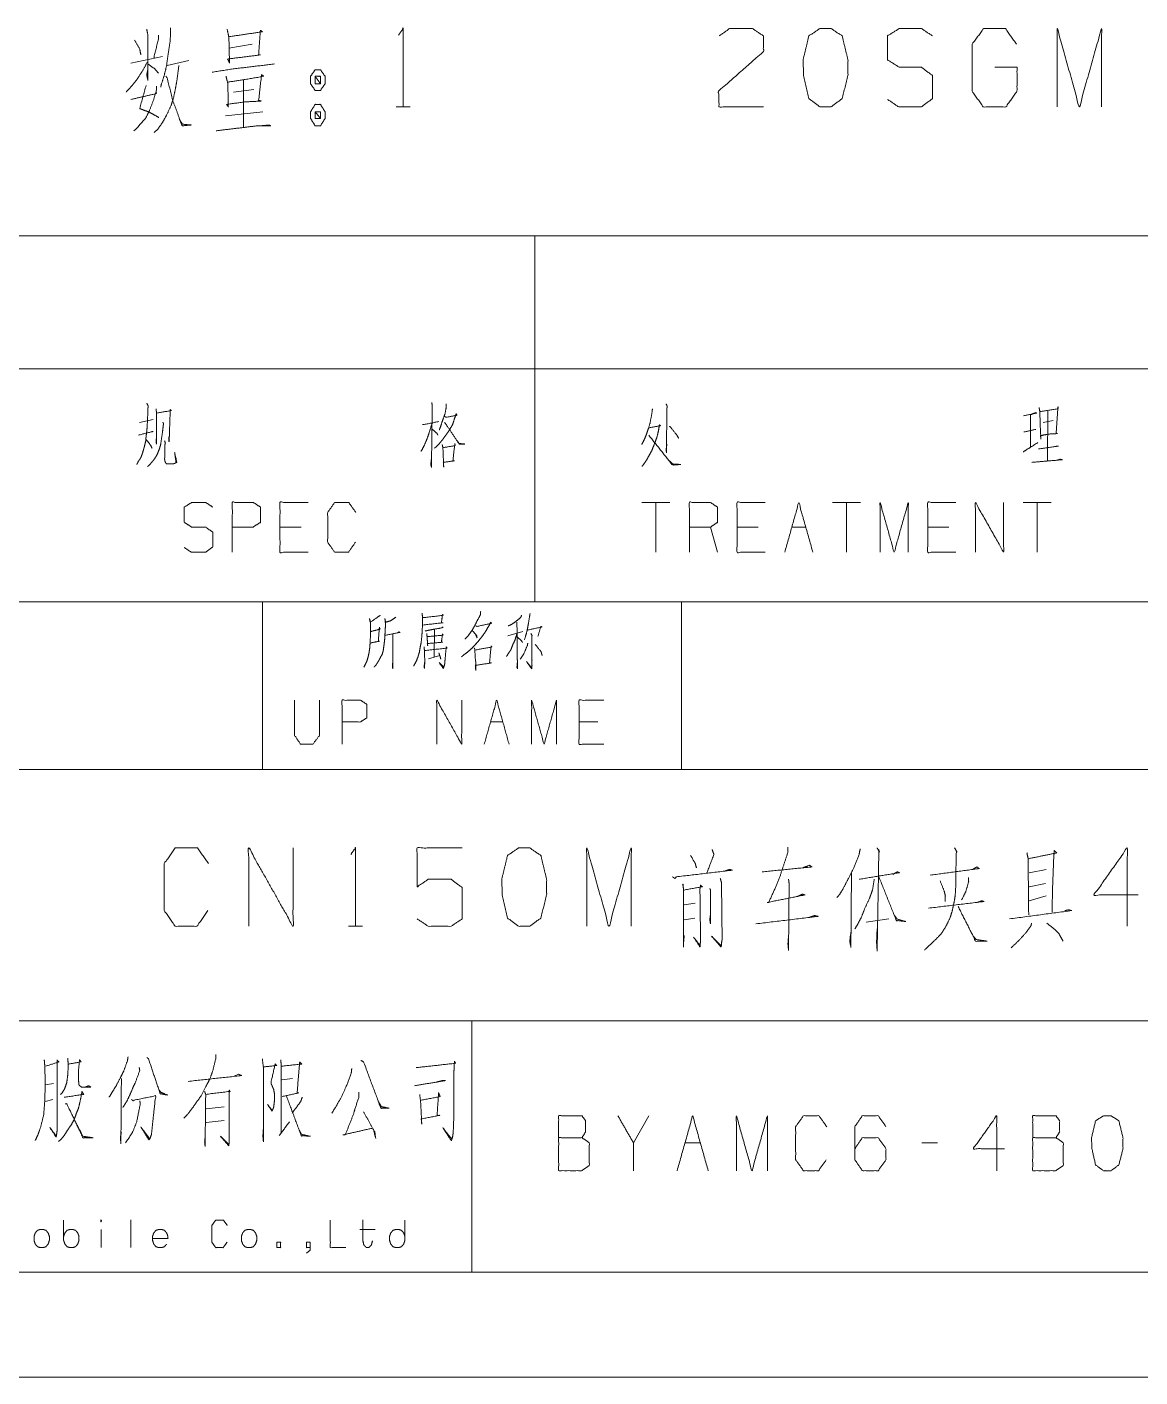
# Model space of a CAD drawing. Header units: millimetres. Extents: x 0 to 420, y 0 to 297.
# Drawn here: x 313.8 to 366.9, y 0 to 64.4 of the extents above; entities that cross this region are included whole.
import ezdxf

# ---------------------------------------------------------------- set-up
doc = ezdxf.new("R2010")
doc.units = ezdxf.units.MM
doc.layers.add('101', color=7, linetype='Continuous', true_color=0xffffff)

msp = doc.modelspace()

# ---------------------------------------------------------------- linework, layer by layer
at = {"layer": '101', "color": 72, "linetype": 'Continuous', "lineweight": 18}
for p, q in [((323.401, 63.412), (324.514, 63.609)), ((318.726, 62.703), (320.229, 63.018)), ((320.451, 62.585), (321.481, 62.822)), ((324.097, 61.916), (324.097, 59.633)), ((323.624, 61.326), (324.598, 61.444)), ((331.387, 60.617), (332.055, 60.617)), ((323.234, 60.184), (325.015, 60.381)), ((313, 54.463), (338, 54.463)), ((338, 54.463), (368, 54.463)), ((338, 54.463), (338, 48.113)), ((313, 48.113), (338, 48.113)), ((338, 48.113), (368, 48.113)), ((338, 48.113), (338, 37)), ((362.502, 46.1), (362.484, 43.7)), ((319.13, 45.55), (319.784, 45.7)), ((362.272, 45.55), (362.75, 45.65)), ((344.449, 41.737), (343.106, 41.737)), ((343.778, 41.737), (343.778, 39.362)), ((353.555, 41.737), (352.212, 41.737)), ((352.884, 41.737), (352.884, 39.362)), ((362.661, 41.737), (361.318, 41.737)), ((361.99, 41.737), (361.99, 39.362)), ((326.847, 40.563), (325.839, 40.563)), ((346.726, 39.362), (346.39, 40.563)), ((348.666, 40.563), (347.659, 40.563)), ((350.271, 40.563), (350.943, 40.563)), ((357.772, 40.563), (356.765, 40.563)), ((313, 37), (338, 37)), ((338, 37), (368, 37)), ((333.22, 35.666), (333.204, 34.364)), ((336.715, 35.379), (337.433, 35.578)), ((332.923, 34.275), (333.469, 34.43)), ((335.887, 31.261), (336.48, 31.261)), ((341.006, 31.261), (340.116, 31.261)), ((362.417, 24.225), (361.61, 24.068)), ((361.61, 23.399), (362.389, 23.556)), ((345.136, 22.532), (345.664, 22.611)), ((362.417, 22.965), (361.61, 22.729)), ((329.107, 21.509), (329.775, 21.509)), ((345.637, 21.902), (345.136, 21.824)), ((354.904, 21.863), (353.818, 21.706)), ((323.853, 14.454), (323.658, 14.35)), ((326.437, 14.247), (325.925, 14.178)), ((315.025, 14.005), (314.635, 13.936)), ((315, 13.246), (314.635, 13.143)), ((323.17, 12.901), (322.316, 12.798)), ((322.316, 12.142), (323.17, 12.246)), ((343.454, 12.469), (342.712, 11.172)), ((345.17, 11.172), (345.912, 11.172)), ((357.227, 11.172), (356.485, 11.172)), ((315.512, 6.519), (315.512, 7.485)), ((318.712, 7.499), (318.712, 6.174)), ((317.297, 7.043), (317.297, 6.174)), ((329.656, 7.043), (330.387, 7.043))]:
    msp.add_line(p, q, dxfattribs=at)
at = {"layer": '101', "color": 133, "linetype": 'Continuous', "lineweight": 18}
for p, q in [((235, 37), (415, 37)), ((325, 37), (325, 29)), ((345, 37), (345, 29)), ((235, 29), (415, 29)), ((285, 17), (394, 17)), ((335, 17), (335, 5)), ((25, 5), (415, 5)), ((235, 5), (415, 5)), ((0, 0), (420, 0))]:
    msp.add_line(p, q, dxfattribs=at)
at = {"layer": '101', "color": 72, "linetype": 'Continuous', "lineweight": 18}
for points, knots in [([(331.499, 64.042), (331.721, 64.357), (331.721, 60.617)], [0, 0, 0.093487, 1, 1]), ([(318.893, 63.806), (319.143, 63.373), (319.199, 63.097)], [0, 0, 0.640213, 1, 1]), ([(319.477, 64.318), (319.533, 64.042), (319.533, 61.877), (319.477, 62.152), (319.533, 62.389)], [0, 0, 0.094655, 0.823639, 0.918294, 1, 1]), ([(320.034, 64.042), (320.034, 63.845), (319.811, 62.94)], [0, 0, 0.174306, 1, 1]), ([(320.618, 64.396), (320.618, 64.16), (320.591, 63.727), (320.507, 63.176), (320.424, 62.585), (320.312, 62.113), (320.173, 61.68), (320.145, 61.562)], [0, 0, 0.08186, 0.232244, 0.425428, 0.632112, 0.800313, 0.957948, 1, 1]), ([(323.317, 64.318), (323.401, 63.924), (323.429, 62.703), (323.345, 62.9), (324.904, 63.097), (324.82, 63.097), (324.904, 64.278), (324.987, 64.2), (323.401, 63.963)], [0, 0, 0.062938, 0.253848, 0.287287, 0.532984, 0.546043, 0.731207, 0.749154, 1, 1]), ([(346.804, 64.003), (347.305, 64.357), (348.39, 64.357), (348.919, 64.003), (348.919, 63.255), (346.776, 61.365), (346.804, 60.617), (348.919, 60.617)], [0, 0, 0.069692, 0.19298, 0.265274, 0.350228, 0.67474, 0.759752, 1, 1]), ([(352.147, 60.617), (352.676, 61.011), (352.954, 62.113), (352.954, 62.861), (352.676, 64.003), (352.147, 64.357), (351.618, 64.357), (351.089, 64.003), (350.811, 62.861), (350.839, 62.113), (351.089, 61.011), (351.618, 60.617), (352.147, 60.617)], [0, 0, 0.067527, 0.183973, 0.260585, 0.380944, 0.446144, 0.500306, 0.565506, 0.685865, 0.76253, 0.878311, 0.945838, 1, 1]), ([(354.846, 60.971), (355.375, 60.617), (356.46, 60.617), (356.989, 61.011), (356.989, 62.113), (356.46, 62.507), (355.403, 62.507), (354.846, 62.861), (354.846, 64.003), (355.403, 64.357), (356.46, 64.357), (356.989, 64.003)], [0, 0, 0.068034, 0.184056, 0.254519, 0.372336, 0.442798, 0.555843, 0.62637, 0.748394, 0.818922, 0.931966, 1, 1]), ([(359.966, 62.507), (361.024, 62.507), (361.024, 61.365), (360.495, 60.617), (359.41, 60.617), (358.881, 61.365), (358.881, 63.609), (359.438, 64.357), (360.467, 64.357), (360.996, 63.609)], [0, 0, 0.103295, 0.214795, 0.304261, 0.410273, 0.499739, 0.718894, 0.809956, 0.910534, 1, 1]), ([(362.944, 60.617), (362.944, 64.357), (364.001, 60.617), (365.059, 64.357), (365.059, 60.617)], [0, 0, 0.245192, 0.5, 0.754808, 1, 1]), ([(319.505, 62.743), (319.255, 62.31), (319.004, 61.916), (318.753, 61.601), (318.503, 61.326)], [0, 0, 0.287232, 0.555141, 0.786184, 1, 1]), ([(319.533, 62.664), (319.867, 62.428), (320.034, 62.231)], [0, 0, 0.613122, 1, 1]), ([(321.008, 62.585), (320.925, 61.916), (320.841, 61.444), (320.758, 61.05), (320.646, 60.696), (320.424, 60.223), (320.229, 59.869), (320.006, 59.554), (319.839, 59.396)], [0, 0, 0.194371, 0.33263, 0.448612, 0.555645, 0.70616, 0.822691, 0.933851, 1, 1]), ([(322.594, 62.27), (323.596, 62.428), (325.572, 62.664)], [0, 0, 0.337588, 1, 1]), ([(320.396, 62.074), (320.451, 61.995), (320.73, 60.892), (320.925, 60.381), (321.119, 59.829), (321.175, 59.711), (321.593, 59.751), (321.175, 59.79), (321.036, 60.026)], [0, 0, 0.026718, 0.341741, 0.49348, 0.655459, 0.691637, 0.807836, 0.924035, 1, 1]), ([(323.262, 62.074), (323.345, 61.759), (323.373, 60.814), (323.373, 60.617), (323.29, 60.735), (324.152, 60.853), (324.932, 60.892), (324.82, 60.932), (324.96, 62.152), (325.071, 62.074), (324.125, 61.916), (323.345, 61.798)], [0, 0, 0.050173, 0.195728, 0.226039, 0.24831, 0.382413, 0.502572, 0.520755, 0.7099, 0.730897, 0.878624, 1, 1]), ([(327.77, 62.389), (327.519, 62.389), (327.297, 62.074), (327.297, 61.719), (327.519, 61.404), (327.77, 61.404), (327.993, 61.719), (327.993, 62.074), (327.77, 62.389)], [0, 0, 0.091007, 0.231141, 0.359866, 0.5, 0.591007, 0.731141, 0.859866, 1, 1]), ([(327.519, 61.719), (327.77, 61.719), (327.519, 62.074), (327.519, 61.719)], [0, 0, 0.241156, 0.658897, 1, 1]), ([(327.77, 61.719), (327.77, 62.074), (327.519, 62.074)], [0, 0, 0.585827, 1, 1]), ([(318.726, 60.971), (319.923, 61.247), (319.95, 61.601), (319.95, 61.444), (319.811, 60.971), (319.616, 60.459), (319.422, 60.066), (319.199, 59.829), (319.004, 59.593), (318.865, 59.475)], [0, 0, 0.304471, 0.392579, 0.431618, 0.553712, 0.689473, 0.798368, 0.878842, 0.954753, 1, 1]), ([(319.449, 61.64), (319.143, 60.538), (319.338, 60.459), (319.561, 60.381), (319.783, 60.263), (320.062, 60.105)], [0, 0, 0.529106, 0.626294, 0.735526, 0.852099, 1, 1]), ([(327.993, 60.381), (327.77, 60.735), (327.519, 60.735), (327.297, 60.381), (327.297, 60.066), (327.519, 59.711), (327.77, 59.711), (327.993, 60.066), (327.993, 60.381)], [0, 0, 0.1492, 0.23851, 0.387711, 0.499998, 0.6492, 0.73851, 0.887712, 1, 1]), ([(327.519, 60.381), (327.519, 60.066), (327.77, 60.066)], [0, 0, 0.556989, 1, 1]), ([(327.77, 60.381), (327.519, 60.381), (327.77, 60.066), (327.77, 60.381)], [0, 0, 0.258816, 0.674596, 1, 1]), ([(322.788, 59.475), (324.097, 59.633), (324.737, 59.711), (325.405, 59.711), (325.321, 59.751), (324.904, 59.711)], [0, 0, 0.419323, 0.624583, 0.837169, 0.866549, 1, 1]), ([(319.483, 46.475), (319.554, 46.325), (319.536, 46.25), (319.518, 45.75), (319.501, 45.4), (319.483, 45.15), (319.448, 44.9), (319.43, 44.675), (319.377, 44.45), (319.324, 44.25), (319.253, 44.025), (319.183, 43.85), (319.077, 43.7), (319.006, 43.55)], [0, 0, 0.054643, 0.080035, 0.244904, 0.360386, 0.442974, 0.526176, 0.600549, 0.676724, 0.744906, 0.822623, 0.884822, 0.945356, 1, 1]), ([(333.089, 46.5), (333.107, 46.35), (333.071, 43.425), (333.036, 43.55), (333.071, 43.875)], [0, 0, 0.04275, 0.870699, 0.907468, 1, 1]), ([(333.778, 46.45), (333.778, 46.3), (333.725, 46), (333.601, 45.65), (333.513, 45.375), (333.442, 45.2)], [0, 0, 0.115078, 0.348801, 0.633599, 0.855199, 1, 1]), ([(344.273, 46.45), (344.326, 46.325), (344.308, 46.2), (344.29, 44.125), (344.273, 44.25), (344.308, 44.525)], [0, 0, 0.049547, 0.09561, 0.852768, 0.898832, 1, 1]), ([(319.925, 46.2), (319.943, 46.025), (319.943, 44.525), (319.925, 44.625), (319.943, 44.875)], [0, 0, 0.086729, 0.826348, 0.876422, 1, 1]), ([(319.96, 46), (320.65, 46.125), (320.597, 46.175), (320.597, 46.05), (320.561, 45), (320.544, 44.625), (320.526, 44.75), (320.544, 44.875)], [0, 0, 0.271858, 0.30014, 0.348647, 0.756336, 0.902019, 0.951009, 1, 1]), ([(333.708, 45.85), (333.761, 45.8), (334.291, 45.9), (334.255, 45.975), (334.167, 45.725), (334.079, 45.45), (333.973, 45.275), (333.884, 45.125), (333.637, 44.775), (333.531, 44.65), (333.389, 44.475), (333.213, 44.325)], [0, 0, 0.027225, 0.228751, 0.259718, 0.35875, 0.466632, 0.543055, 0.60808, 0.768168, 0.829389, 0.913418, 1, 1]), ([(343.619, 46.2), (343.601, 46.05), (343.513, 45.55), (343.407, 45.2), (343.318, 44.95), (343.212, 44.7), (343.106, 44.5)], [0, 0, 0.084492, 0.368532, 0.573116, 0.721448, 0.873361, 1, 1]), ([(361.336, 45.875), (361.972, 46), (361.919, 46.025), (361.671, 45.925), (361.671, 44.375), (361.318, 44.15), (362.025, 44.6)], [0, 0, 0.171508, 0.187016, 0.257597, 0.667533, 0.778358, 1, 1]), ([(362.078, 46.275), (362.113, 46.075), (362.131, 45.45), (362.166, 44.75), (362.149, 44.925), (362.52, 45), (362.962, 45.025), (362.891, 45.05), (362.979, 46.3), (362.997, 46.225), (362.944, 46.2), (362.131, 46.075)], [0, 0, 0.0422, 0.172115, 0.317747, 0.354293, 0.432981, 0.524937, 0.540517, 0.800892, 0.816902, 0.829077, 1, 1]), ([(319.077, 44.95), (319.784, 45.125), (319.731, 45.125), (319.713, 45.1)], [0, 0, 0.896999, 0.962298, 1, 1]), ([(320.243, 45.575), (320.278, 45.5), (320.243, 45.2), (320.19, 44.825), (320.137, 44.475), (320.066, 44.25), (319.96, 44), (319.837, 43.8), (319.731, 43.675), (319.607, 43.525), (319.518, 43.45)], [0, 0, 0.035516, 0.164907, 0.327134, 0.478764, 0.579789, 0.69611, 0.796849, 0.867063, 0.950352, 1, 1]), ([(333.089, 45.5), (332.965, 45.075), (332.859, 44.775), (332.735, 44.475), (332.576, 44.175)], [0, 0, 0.310645, 0.53395, 0.761691, 1, 1]), ([(332.647, 45.45), (332.682, 45.45), (333.425, 45.6)], [0, 0, 0.044591, 1, 1]), ([(333.089, 45.25), (333.336, 45.025), (333.372, 44.95)], [0, 0, 0.801345, 1, 1]), ([(333.69, 45.55), (333.725, 45.525), (334.397, 44.525), (334.662, 44.525), (334.397, 44.55), (334.308, 44.675)], [0, 0, 0.022413, 0.64578, 0.782975, 0.920778, 1, 1]), ([(343.442, 45.3), (344.007, 45.4), (343.954, 45.45), (343.919, 45.225), (343.848, 44.9), (343.778, 44.7), (343.672, 44.425), (343.583, 44.2), (343.442, 43.95), (343.336, 43.75), (343.124, 43.45)], [0, 0, 0.202439, 0.228126, 0.308401, 0.42563, 0.500398, 0.604281, 0.689484, 0.790714, 0.870504, 1, 1]), ([(344.432, 45.375), (344.467, 45.35), (344.785, 44.95), (344.874, 44.8)], [0, 0, 0.059427, 0.76102, 1, 1]), ([(361.919, 45.225), (361.901, 45.225), (361.353, 45.1)], [0, 0, 0.030453, 1, 1]), ([(319.448, 44.75), (319.66, 44.475), (319.731, 44.325)], [0, 0, 0.676829, 1, 1]), ([(320.332, 44.675), (320.367, 44.575), (320.349, 44.5), (320.332, 43.8), (320.349, 43.7), (320.385, 43.625), (320.42, 43.575), (320.72, 43.575), (320.809, 43.6), (320.915, 43.65), (320.809, 44.125), (320.879, 43.625)], [0, 0, 0.040324, 0.069618, 0.335838, 0.374446, 0.405968, 0.429248, 0.543483, 0.578406, 0.622978, 0.808014, 1, 1]), ([(333.584, 44.5), (333.619, 44.325), (333.655, 43.425), (333.637, 43.65), (334.167, 43.725), (334.096, 43.725), (334.185, 44.55), (334.202, 44.45), (333.619, 44.35)], [0, 0, 0.051987, 0.314256, 0.379976, 0.535917, 0.556508, 0.79811, 0.827679, 1, 1]), ([(343.442, 44.95), (344.573, 43.525), (344.98, 43.55), (344.962, 43.55), (344.591, 43.575), (344.396, 43.75)], [0, 0, 0.63218, 0.773702, 0.779842, 0.909107, 1, 1]), ([(362.043, 44.3), (362.131, 44.3), (362.997, 44.425), (362.944, 44.425), (362.82, 44.4)], [0, 0, 0.077353, 0.843142, 0.889525, 1, 1]), ([(361.724, 43.65), (363.191, 43.775), (363.085, 43.8), (362.944, 43.75)], [0, 0, 0.850448, 0.913377, 1, 1]), ([(321.269, 39.588), (321.604, 39.362), (322.294, 39.362), (322.63, 39.613), (322.63, 40.313), (322.294, 40.563), (321.622, 40.563), (321.269, 40.788), (321.269, 41.513), (321.622, 41.737), (322.294, 41.737), (322.63, 41.513)], [0, 0, 0.068037, 0.184055, 0.25452, 0.372335, 0.4428, 0.555844, 0.626371, 0.748393, 0.81892, 0.931964, 1, 1]), ([(323.563, 39.362), (323.563, 41.737), (324.57, 41.737), (324.906, 41.513), (324.906, 40.788), (324.553, 40.563), (323.563, 40.563)], [0, 0, 0.401147, 0.571311, 0.639588, 0.762044, 0.832821, 1, 1]), ([(327.183, 39.362), (325.839, 39.362), (325.839, 41.737), (327.183, 41.737)], [0, 0, 0.26539, 0.73461, 1, 1]), ([(329.441, 39.838), (329.106, 39.362), (328.452, 39.362), (328.116, 39.838), (328.116, 41.263), (328.452, 41.737), (329.123, 41.737), (329.459, 41.263)], [0, 0, 0.114568, 0.243366, 0.357936, 0.638584, 0.753154, 0.885433, 1, 1]), ([(345.383, 39.362), (345.383, 41.737), (346.39, 41.737), (346.726, 41.513), (346.726, 40.788), (346.39, 40.563), (345.383, 40.563)], [0, 0, 0.400951, 0.571036, 0.639278, 0.761673, 0.829915, 1, 1]), ([(349.002, 39.362), (347.659, 39.362), (347.659, 41.737), (349.002, 41.737)], [0, 0, 0.26539, 0.73461, 1, 1]), ([(349.935, 39.362), (350.607, 41.737), (351.279, 39.362)], [0, 0, 0.499999, 1, 1]), ([(354.488, 39.362), (354.488, 41.737), (355.16, 39.362), (355.832, 41.737), (355.832, 39.362)], [0, 0, 0.245192, 0.500001, 0.754808, 1, 1]), ([(358.108, 39.362), (356.765, 39.362), (356.765, 41.737), (358.108, 41.737)], [0, 0, 0.26539, 0.73461, 1, 1]), ([(359.041, 39.362), (359.041, 41.737), (360.385, 39.362), (360.385, 41.737)], [0, 0, 0.317574, 0.682426, 1, 1]), ([(330.629, 36.351), (330.566, 36.307), (330.145, 36.02), (330.114, 36.196), (330.161, 36.02), (330.161, 35.446), (330.145, 35.092), (330.129, 34.849), (330.098, 34.606), (330.051, 34.386), (329.989, 34.165), (329.911, 34.01), (329.848, 33.878)], [0, 0, 0.024363, 0.186803, 0.243942, 0.302154, 0.485024, 0.597668, 0.675195, 0.753199, 0.825098, 0.89819, 0.953346, 1, 1]), ([(331.363, 36.262), (331.113, 36.086), (330.879, 36.02), (330.847, 36.196), (330.879, 35.931), (330.863, 35.666), (330.847, 35.379), (330.832, 35.136), (330.801, 34.916), (330.769, 34.673), (330.723, 34.496), (330.645, 34.364), (330.566, 34.209), (330.488, 34.077), (330.41, 33.966), (330.332, 33.878)], [0, 0, 0.096319, 0.172937, 0.229415, 0.313416, 0.396985, 0.487495, 0.564125, 0.634336, 0.711437, 0.768975, 0.817388, 0.871906, 0.920319, 0.962889, 1, 1]), ([(332.626, 36.461), (332.642, 36.262), (332.642, 35.909), (332.626, 35.578), (332.611, 35.357), (332.58, 35.07), (332.533, 34.827), (332.486, 34.562), (332.424, 34.364), (332.346, 34.165), (332.221, 33.922)], [0, 0, 0.076503, 0.212087, 0.33934, 0.424292, 0.535105, 0.630037, 0.733301, 0.813245, 0.895183, 1, 1]), ([(332.673, 36.24), (333.641, 36.351), (333.594, 36.395), (333.548, 35.998), (333.626, 35.998), (332.658, 35.887)], [0, 0, 0.39108, 0.416924, 0.577585, 0.60892, 1, 1]), ([(335.42, 36.527), (335.405, 36.373), (335.217, 36.02), (335.108, 35.799), (334.983, 35.6), (334.827, 35.379), (334.671, 35.225)], [0, 0, 0.101774, 0.363754, 0.525154, 0.678922, 0.85608, 1, 1]), ([(337.371, 36.351), (337.34, 36.262), (337.137, 36.086), (336.918, 35.931), (336.731, 35.843)], [0, 0, 0.111856, 0.433088, 0.752703, 1, 1]), ([(337.777, 36.439), (337.761, 36.329), (337.683, 35.865), (337.621, 35.556), (337.511, 35.181)], [0, 0, 0.086565, 0.451629, 0.696477, 1, 1]), ([(330.192, 35.026), (330.223, 35.048), (330.582, 35.114), (330.535, 35.092), (330.582, 35.777), (330.613, 35.688), (330.176, 35.578)], [0, 0, 0.022681, 0.239273, 0.269981, 0.676983, 0.732557, 1, 1]), ([(330.863, 35.401), (331.566, 35.534), (331.519, 35.556), (331.441, 35.512)], [0, 0, 0.834819, 0.895271, 1, 1]), ([(331.222, 35.446), (331.222, 33.812), (331.207, 33.922), (331.222, 34.099)], [0, 0, 0.849783, 0.907772, 1, 1]), ([(333.626, 35.799), (333.579, 35.755), (333.188, 35.688), (332.97, 35.644), (332.767, 35.6)], [0, 0, 0.07226, 0.516589, 0.766867, 1, 1]), ([(332.845, 35.49), (332.861, 35.335), (332.892, 34.894), (332.876, 35.004), (333.61, 35.07), (333.548, 35.07), (333.594, 35.468), (333.626, 35.401), (332.861, 35.335)], [0, 0, 0.056492, 0.217482, 0.258029, 0.525926, 0.548635, 0.694164, 0.720796, 1, 1]), ([(335.202, 35.843), (335.248, 35.821), (335.951, 35.975), (335.904, 36.02), (335.779, 35.799), (335.639, 35.556), (335.498, 35.357), (335.342, 35.158), (335.17, 34.96), (334.983, 34.761), (334.78, 34.584), (334.624, 34.474), (334.499, 34.364)], [0, 0, 0.017093, 0.254607, 0.275864, 0.359629, 0.452278, 0.53264, 0.616084, 0.70281, 0.792986, 0.881828, 0.944963, 1, 1]), ([(335.03, 35.6), (335.061, 35.578), (335.233, 35.379), (335.248, 35.269), (335.186, 35.423)], [0, 0, 0.066028, 0.519581, 0.712132, 1, 1]), ([(337.152, 35.468), (337.059, 35.181), (336.949, 34.938), (336.856, 34.695), (336.762, 34.562), (336.653, 34.386)], [0, 0, 0.251918, 0.474135, 0.691326, 0.826694, 1, 1]), ([(337.152, 36.02), (337.168, 34.275), (337.184, 33.79), (337.152, 33.878), (337.168, 34.077)], [0, 0, 0.691283, 0.883884, 0.921006, 1, 1]), ([(337.808, 35.49), (337.886, 35.379), (337.855, 35.401), (337.87, 34.231), (337.87, 33.944), (337.855, 33.79), (337.605, 34.143), (337.855, 33.834)], [0, 0, 0.051678, 0.066298, 0.513635, 0.623349, 0.682727, 0.848098, 1, 1]), ([(337.652, 35.644), (338.354, 35.799), (338.292, 35.821), (338.151, 35.335)], [0, 0, 0.557066, 0.608364, 1, 1]), ([(332.72, 34.849), (332.736, 34.651), (332.751, 34.143), (332.736, 33.812), (332.72, 33.9), (332.751, 34.121)], [0, 0, 0.147471, 0.523364, 0.768667, 0.835021, 1, 1]), ([(332.751, 34.673), (333.813, 34.783), (333.782, 34.849), (333.766, 34.739), (333.719, 34.231), (333.704, 34.032), (333.641, 33.812), (333.438, 34.099), (333.657, 33.878)], [0, 0, 0.374083, 0.399749, 0.43883, 0.61759, 0.687458, 0.767887, 0.891105, 1, 1]), ([(335.108, 34.805), (335.139, 34.739), (335.17, 34.187), (335.186, 34.121), (335.186, 33.723), (335.17, 33.9), (335.17, 33.966), (335.935, 34.077), (335.842, 34.077), (335.92, 34.894), (335.951, 34.849), (335.904, 34.827), (335.155, 34.695)], [0, 0, 0.018828, 0.160986, 0.178485, 0.280676, 0.326272, 0.343303, 0.542024, 0.566111, 0.777126, 0.791033, 0.804348, 1, 1]), ([(337.168, 35.313), (337.371, 35.136), (337.418, 35.048)], [0, 0, 0.729109, 1, 1]), ([(337.668, 35.026), (337.652, 34.916), (337.48, 34.518), (337.309, 34.253)], [0, 0, 0.129619, 0.632946, 1, 1]), ([(338.027, 34.96), (338.308, 34.606), (338.354, 34.43)], [0, 0, 0.711821, 1, 1]), ([(333.423, 34.562), (333.485, 34.386), (333.516, 34.253)], [0, 0, 0.579215, 1, 1]), ([(326.539, 32.299), (326.539, 30.621), (326.82, 30.202), (327.413, 30.202), (327.725, 30.621), (327.725, 32.299)], [0, 0, 0.337151, 0.438599, 0.557782, 0.662849, 1, 1]), ([(328.802, 30.202), (328.802, 32.299), (329.691, 32.299), (329.988, 32.1), (329.988, 31.46), (329.676, 31.261), (328.802, 31.261)], [0, 0, 0.401145, 0.571312, 0.639588, 0.762043, 0.832818, 1, 1]), ([(333.328, 30.202), (333.328, 32.299), (334.514, 30.202), (334.514, 32.299)], [0, 0, 0.317574, 0.682426, 1, 1]), ([(337.853, 30.202), (337.853, 32.299), (338.447, 30.202), (339.04, 32.299), (339.04, 30.202)], [0, 0, 0.245192, 0.5, 0.754808, 1, 1]), ([(341.303, 30.202), (340.116, 30.202), (340.116, 32.299), (341.303, 32.299)], [0, 0, 0.265389, 0.734611, 1, 1]), ([(322.401, 22.257), (321.872, 21.509), (320.842, 21.509), (320.313, 22.257), (320.313, 24.501), (320.842, 25.249), (321.9, 25.249), (322.429, 24.501)], [0, 0, 0.114568, 0.243367, 0.357936, 0.638584, 0.753153, 0.885432, 1, 1]), ([(324.348, 21.509), (324.348, 25.249), (326.464, 21.509), (326.464, 25.249)], [0, 0, 0.317574, 0.682426, 1, 1]), ([(329.218, 24.934), (329.441, 25.249), (329.441, 21.509)], [0, 0, 0.093488, 1, 1]), ([(332.39, 21.863), (332.919, 21.509), (334.005, 21.509), (334.534, 21.863), (334.534, 23.359), (334.005, 23.753), (332.919, 23.753), (332.39, 23.399), (332.39, 25.249), (334.534, 25.249)], [0, 0, 0.062228, 0.168343, 0.230571, 0.376816, 0.441266, 0.54738, 0.609608, 0.79049, 1, 1]), ([(337.761, 21.509), (338.29, 21.902), (338.569, 23.005), (338.569, 23.753), (338.29, 24.895), (337.761, 25.249), (337.233, 25.249), (336.704, 24.895), (336.425, 23.753), (336.453, 23.005), (336.704, 21.902), (337.233, 21.509), (337.761, 21.509)], [0, 0, 0.067525, 0.18397, 0.260583, 0.380941, 0.446139, 0.500306, 0.565504, 0.685862, 0.762527, 0.878308, 0.945833, 1, 1]), ([(340.488, 21.509), (340.488, 25.249), (341.546, 21.509), (342.604, 25.249), (342.604, 21.509)], [0, 0, 0.245192, 0.5, 0.754808, 1, 1]), ([(346.472, 25.17), (346.555, 24.934), (346.221, 24.068)], [0, 0, 0.212531, 1, 1]), ([(350.089, 25.288), (350.089, 25.052), (349.727, 23.95), (349.477, 23.32), (349.171, 22.65), (349.115, 22.65), (350.896, 23.005), (350.785, 23.044), (350.534, 22.926)], [0, 0, 0.046524, 0.275032, 0.408544, 0.553499, 0.564466, 0.922193, 0.945458, 1, 1]), ([(353.54, 25.21), (353.484, 24.934), (353.233, 24.304), (352.955, 23.753), (352.732, 23.32), (352.538, 23.005), (352.426, 22.887)], [0, 0, 0.108298, 0.369418, 0.607259, 0.794827, 0.937481, 1, 1]), ([(354.347, 25.249), (354.458, 25.052), (354.43, 25.131), (354.347, 20.367), (354.319, 20.761), (354.347, 21.391)], [0, 0, 0.037078, 0.05077, 0.831915, 0.896623, 1, 1]), ([(358.048, 25.249), (358.159, 25.052), (358.131, 25.091), (358.103, 24.107), (358.103, 23.477), (358.076, 23.005), (358.02, 22.65), (357.936, 22.257), (357.825, 21.902), (357.63, 21.509), (357.408, 21.154), (357.101, 20.839), (356.6, 20.367)], [0, 0, 0.041266, 0.050062, 0.229729, 0.34467, 0.431025, 0.496472, 0.569908, 0.637678, 0.717832, 0.794197, 0.874346, 1, 1]), ([(361.582, 24.737), (362.918, 25.013), (362.806, 25.131), (362.779, 24.816), (362.723, 23.359), (362.695, 22.178)], [0, 0, 0.304379, 0.340594, 0.411142, 0.736398, 1, 1]), ([(366.814, 23.005), (364.698, 23.005), (366.285, 25.249), (366.285, 21.509)], [0, 0, 0.245868, 0.565295, 1, 1]), ([(345.442, 24.895), (345.664, 24.501), (345.72, 24.304)], [0, 0, 0.688575, 1, 1]), ([(361.498, 25.013), (361.554, 24.737), (361.582, 22.06)], [0, 0, 0.095036, 1, 1]), ([(344.579, 23.871), (344.69, 23.792), (344.774, 23.871), (347.418, 24.186), (347.307, 24.225), (347.084, 24.147)], [0, 0, 0.041726, 0.076838, 0.891599, 0.927729, 1, 1]), ([(348.864, 24.107), (351.23, 24.343), (351.119, 24.422), (350.813, 24.304)], [0, 0, 0.836563, 0.88454, 1, 1]), ([(353.122, 24.068), (353.094, 20.525), (353.039, 20.8), (353.094, 21.233)], [0, 0, 0.831551, 0.897532, 1, 1]), ([(353.484, 23.753), (355.405, 24.068), (355.321, 24.107), (355.098, 23.989)], [0, 0, 0.849659, 0.889964, 1, 1]), ([(354.43, 23.871), (355.265, 21.784), (355.711, 21.745), (355.655, 21.745), (355.293, 21.863), (355.154, 22.06)], [0, 0, 0.666528, 0.799112, 0.815614, 0.9285, 1, 1]), ([(356.879, 23.95), (359.217, 24.265), (359.105, 24.343), (358.911, 24.225)], [0, 0, 0.866269, 0.916339, 1, 1]), ([(345.052, 23.477), (345.08, 23.517), (345.108, 23.202), (345.108, 20.525), (345.108, 20.761), (345.136, 21.076)], [0, 0, 0.013417, 0.101394, 0.846296, 0.912022, 1, 1]), ([(345.136, 23.241), (345.998, 23.399), (345.915, 23.477), (345.887, 23.28), (345.915, 21.076), (345.915, 20.8), (345.887, 20.525), (345.581, 20.997), (345.887, 20.603), (345.915, 20.761)], [0, 0, 0.169662, 0.191863, 0.230318, 0.65681, 0.710117, 0.763695, 0.872594, 0.969067, 1, 1]), ([(346.36, 23.32), (346.388, 23.241), (346.388, 21.627), (346.36, 21.824), (346.388, 22.06)], [0, 0, 0.039127, 0.795412, 0.888559, 1, 1]), ([(346.861, 23.792), (346.917, 23.595), (346.917, 23.517), (346.945, 21.115), (346.945, 20.879), (346.917, 20.682), (346.889, 20.525), (346.444, 21.036), (346.917, 20.564), (346.917, 20.761)], [0, 0, 0.042408, 0.058731, 0.556605, 0.605574, 0.646786, 0.679938, 0.820578, 0.959193, 1, 1]), ([(350.117, 23.753), (350.145, 23.556), (350.117, 20.367), (350.089, 20.682), (350.117, 21.076)], [0, 0, 0.048505, 0.826565, 0.903707, 1, 1]), ([(354.208, 23.753), (354.124, 23.241), (353.985, 22.847), (353.762, 22.375), (353.595, 21.942), (353.428, 21.627), (353.289, 21.391)], [0, 0, 0.203104, 0.366652, 0.571206, 0.752997, 0.892624, 1, 1]), ([(357.352, 23.674), (357.547, 23.202), (357.602, 22.965), (357.602, 22.69)], [0, 0, 0.496486, 0.732259, 1, 1]), ([(358.716, 23.832), (358.716, 23.635), (358.577, 23.162), (358.382, 22.769)], [0, 0, 0.174413, 0.610789, 1, 1]), ([(356.795, 22.375), (359.44, 22.69), (359.356, 22.729), (359.133, 22.65)], [0, 0, 0.890177, 0.921039, 1, 1]), ([(348.558, 21.627), (351.509, 21.981), (351.37, 22.021), (351.119, 21.942)], [0, 0, 0.87948, 0.92228, 1, 1]), ([(358.215, 22.454), (359.05, 20.8), (359.607, 20.8), (359.078, 20.879), (358.938, 21.036)], [0, 0, 0.58734, 0.763836, 0.93336, 1, 1]), ([(360.663, 21.863), (363.614, 22.257), (363.502, 22.296), (363.307, 22.257)], [0, 0, 0.90378, 0.939646, 1, 1]), ([(361.721, 21.666), (361.693, 21.548), (361.443, 21.194), (361.081, 20.8), (360.747, 20.485)], [0, 0, 0.078338, 0.358454, 0.703648, 1, 1]), ([(362.445, 21.666), (362.834, 21.351), (363.029, 21.154), (363.113, 20.997), (363.224, 20.8)], [0, 0, 0.42374, 0.657976, 0.808725, 1, 1]), ([(314.586, 15.144), (314.61, 14.868), (314.635, 14.005), (314.61, 13.177), (314.561, 12.522), (314.415, 11.935), (314.269, 11.521), (314.147, 11.28)], [0, 0, 0.070329, 0.28934, 0.499598, 0.66644, 0.819873, 0.931329, 1, 1]), ([(314.659, 14.833), (315.293, 15.04), (315.196, 15.109), (315.196, 11.763), (315.171, 11.521), (315.147, 11.452), (314.854, 11.901), (315.147, 11.521)], [0, 0, 0.122094, 0.143965, 0.756447, 0.800872, 0.814266, 0.912285, 1, 1]), ([(315.708, 15.213), (315.732, 14.868), (315.708, 14.419), (315.659, 14.04), (315.561, 13.764), (315.439, 13.557), (315.366, 13.488)], [0, 0, 0.190955, 0.438946, 0.650198, 0.811822, 0.94447, 1, 1]), ([(315.757, 14.937), (316.342, 15.04), (316.269, 15.144), (316.22, 14.626), (316.22, 14.178), (316.244, 13.936), (316.366, 13.833), (316.805, 13.833), (316.708, 13.902), (316.537, 13.833)], [0, 0, 0.209703, 0.254415, 0.437769, 0.595975, 0.681595, 0.738019, 0.892888, 0.935041, 1, 1]), ([(318.585, 15.282), (318.561, 15.109), (318.39, 14.626), (318.219, 14.281), (318, 13.867), (317.829, 13.591), (317.683, 13.35)], [0, 0, 0.081145, 0.319756, 0.499049, 0.717311, 0.868474, 1, 1]), ([(319.488, 15.247), (319.561, 15.178), (320.122, 13.522), (320.463, 13.453), (320.146, 13.591), (320.049, 13.729)], [0, 0, 0.037082, 0.681737, 0.810185, 0.937687, 1, 1]), ([(322.779, 15.385), (322.779, 15.213), (322.633, 14.626), (322.487, 14.212), (322.34, 13.936), (322.072, 13.419), (321.682, 12.867), (321.414, 12.522), (321.243, 12.349)], [0, 0, 0.049752, 0.224095, 0.350741, 0.440842, 0.608969, 0.803946, 0.929998, 1, 1]), ([(324.998, 15.178), (325.047, 14.764), (325.047, 11.245), (325.023, 11.521), (325.047, 11.832)], [0, 0, 0.092137, 0.86992, 0.931161, 1, 1]), ([(325.071, 14.799), (325.681, 14.868), (325.608, 14.937), (325.413, 14.074), (325.413, 14.005), (325.462, 13.902), (325.535, 13.729), (325.584, 13.488), (325.584, 13.281), (325.559, 13.039), (325.535, 12.867), (325.462, 12.694), (325.242, 13.005), (325.462, 12.729)], [0, 0, 0.163216, 0.189965, 0.42515, 0.443501, 0.473931, 0.523766, 0.589292, 0.644345, 0.7089, 0.755234, 0.805069, 0.906205, 1, 1]), ([(325.876, 15.144), (325.901, 14.833), (325.901, 11.659), (325.803, 11.521), (326.291, 12.177)], [0, 0, 0.069653, 0.779472, 0.817267, 1, 1]), ([(325.925, 14.833), (326.876, 14.937), (326.779, 15.04), (326.657, 13.557), (326.73, 13.557), (325.949, 13.384)], [0, 0, 0.276542, 0.317649, 0.747834, 0.768982, 1, 1]), ([(329.705, 15.109), (329.827, 15.04), (330.656, 12.832), (331.046, 12.832), (330.681, 12.901), (330.534, 13.143)], [0, 0, 0.039541, 0.705114, 0.815247, 0.920312, 1, 1]), ([(332.338, 14.764), (334.216, 14.971), (334.168, 15.075), (334.143, 14.557), (334.143, 12.625), (334.119, 11.866), (334.094, 11.521), (334.046, 11.349), (334.021, 11.28), (333.607, 11.901), (334.021, 11.383)], [0, 0, 0.261649, 0.277493, 0.349233, 0.616764, 0.72192, 0.769813, 0.794637, 0.804771, 0.908172, 1, 1]), ([(318.268, 14.247), (318.244, 11.142), (318.219, 11.418), (318.268, 11.694)], [0, 0, 0.847819, 0.923473, 1, 1]), ([(319.122, 14.764), (319.146, 14.626), (318.927, 14.04), (318.829, 13.833), (318.683, 13.488), (318.536, 13.177), (318.341, 12.867)], [0, 0, 0.067376, 0.36846, 0.478481, 0.658656, 0.823687, 1, 1]), ([(321.462, 14.109), (323.999, 14.385), (323.853, 14.454)], [0, 0, 0.940373, 1, 1]), ([(329.266, 14.73), (329.241, 14.488), (328.973, 13.798), (328.729, 13.281), (328.485, 12.867), (328.315, 12.591)], [0, 0, 0.102841, 0.416511, 0.658903, 0.86249, 1, 1]), ([(315.537, 13.35), (316.464, 13.488), (316.391, 13.626), (316.318, 13.246), (316.22, 12.832), (316.122, 12.591), (316.025, 12.315), (315.878, 12.039), (315.683, 11.763), (315.537, 11.521), (315.391, 11.349), (315.269, 11.245)], [0, 0, 0.248088, 0.28944, 0.391759, 0.504363, 0.573317, 0.650816, 0.73352, 0.823008, 0.897766, 0.957654, 1, 1]), ([(322.243, 13.626), (322.292, 13.488), (322.267, 11.211), (322.267, 11.004), (322.243, 11.211), (322.267, 11.452)], [0, 0, 0.047497, 0.786427, 0.853598, 0.921235, 1, 1]), ([(322.292, 13.488), (323.414, 13.626), (323.414, 13.695), (323.462, 13.626), (323.414, 13.591), (323.414, 11.176), (323.389, 11.038), (322.999, 11.487), (323.389, 11.107)], [0, 0, 0.224398, 0.238094, 0.254868, 0.266729, 0.746112, 0.77393, 0.891944, 1, 1]), ([(329.607, 13.591), (329.607, 13.384), (329.388, 12.694), (329.412, 12.729), (329.193, 12.142), (328.949, 11.556), (328.851, 11.556), (330.217, 11.866)], [0, 0, 0.05545, 0.249412, 0.26073, 0.428483, 0.598637, 0.624772, 1, 1]), ([(332.265, 13.902), (333.729, 14.143), (333.582, 14.143), (333.314, 14.074)], [0, 0, 0.777945, 0.854701, 1, 1]), ([(332.509, 13.488), (332.558, 13.074), (332.607, 12.073), (332.582, 12.315), (333.46, 12.487), (333.338, 12.487), (333.411, 13.557), (333.485, 13.384), (332.582, 13.212)], [0, 0, 0.08584, 0.292105, 0.342087, 0.526357, 0.55147, 0.772215, 0.810799, 1, 1]), ([(315.586, 13.039), (315.659, 13.039), (316.439, 11.418), (316.927, 11.418), (316.439, 11.487), (316.147, 12.039)], [0, 0, 0.021039, 0.538448, 0.678706, 0.82036, 1, 1]), ([(319.146, 13.177), (319.17, 13.039), (319, 12.177), (318.805, 11.694), (318.634, 11.418), (318.463, 11.176)], [0, 0, 0.064861, 0.471802, 0.712904, 0.863112, 1, 1]), ([(318.756, 13.246), (318.829, 13.177), (318.878, 13.212), (319.902, 13.419), (319.756, 12.073), (319.707, 11.59), (319.634, 11.383), (319.585, 11.314), (319.195, 11.935), (319.609, 11.383)], [0, 0, 0.021075, 0.033595, 0.252602, 0.536206, 0.63793, 0.683936, 0.701643, 0.855333, 1, 1]), ([(326.145, 13.419), (326.852, 11.521), (327.291, 11.487), (326.852, 11.59), (326.754, 11.797)], [0, 0, 0.643821, 0.783835, 0.927246, 1, 1]), ([(326.901, 13.35), (326.828, 13.143), (326.413, 12.591)], [0, 0, 0.241282, 1, 1]), ([(329.827, 12.66), (330.363, 11.694), (330.412, 11.383), (330.315, 11.763)], [0, 0, 0.610117, 0.783655, 1, 1]), ([(339.142, 11.421), (339.142, 12.469), (340.254, 12.469), (340.43, 12.221), (340.43, 11.697), (340.254, 11.421), (339.142, 11.421), (339.142, 9.847), (340.235, 9.847), (340.606, 10.096), (340.606, 11.172), (340.254, 11.421)], [0, 0, 0.115917, 0.238847, 0.272469, 0.330428, 0.366584, 0.489513, 0.663389, 0.784162, 0.833485, 0.952453, 1, 1]), ([(342.712, 9.847), (342.712, 11.172), (341.971, 12.469)], [0, 0, 0.469959, 1, 1]), ([(347.628, 9.847), (347.628, 12.469), (348.37, 9.847), (349.111, 12.469), (349.111, 9.847)], [0, 0, 0.245192, 0.5, 0.754808, 1, 1]), ([(351.92, 10.372), (351.55, 9.847), (350.828, 9.847), (350.457, 10.372), (350.457, 11.945), (350.828, 12.469), (351.569, 12.469), (351.94, 11.945)], [0, 0, 0.114569, 0.243366, 0.357935, 0.638584, 0.753153, 0.885431, 1, 1]), ([(353.286, 10.896), (353.637, 11.421), (354.398, 11.421), (354.769, 10.896), (354.769, 10.372), (354.398, 9.847), (353.637, 9.847), (353.286, 10.372), (353.286, 11.945), (353.637, 12.469), (354.398, 12.469), (354.769, 11.945)], [0, 0, 0.076963, 0.169761, 0.248073, 0.312018, 0.390331, 0.483128, 0.560091, 0.751927, 0.82889, 0.921688, 1, 1]), ([(360.426, 10.896), (358.943, 10.896), (360.055, 12.469), (360.055, 9.847)], [0, 0, 0.245868, 0.565293, 1, 1]), ([(361.772, 11.421), (361.772, 12.469), (362.884, 12.469), (363.06, 12.221), (363.06, 11.697), (362.884, 11.421), (361.772, 11.421), (361.772, 9.847), (362.864, 9.847), (363.235, 10.096), (363.235, 11.172), (362.884, 11.421)], [0, 0, 0.115917, 0.238847, 0.272469, 0.330428, 0.366584, 0.489513, 0.663389, 0.784162, 0.833485, 0.952453, 1, 1]), ([(365.517, 9.847), (365.888, 10.123), (366.083, 10.896), (366.083, 11.421), (365.888, 12.221), (365.517, 12.469), (365.147, 12.469), (364.776, 12.221), (364.581, 11.421), (364.6, 10.896), (364.776, 10.123), (365.147, 9.847), (365.517, 9.847)], [0, 0, 0.06753, 0.183974, 0.260586, 0.380945, 0.446147, 0.500311, 0.565508, 0.685867, 0.762531, 0.878311, 0.945836, 1, 1]), ([(317.297, 7.402), (317.317, 7.457), (317.297, 7.499), (317.278, 7.457), (317.297, 7.402)], [0, 0, 0.280627, 0.5, 0.719373, 1, 1]), ([(323.316, 6.436), (323.13, 6.174), (322.769, 6.174), (322.584, 6.436), (322.584, 7.223), (322.769, 7.485), (323.14, 7.485), (323.325, 7.223)], [0, 0, 0.114567, 0.24337, 0.357937, 0.638582, 0.753149, 0.885433, 1, 1]), ([(328.241, 7.485), (328.241, 6.174), (328.983, 6.174)], [0, 0, 0.638728, 1, 1]), ([(330.251, 6.491), (330.202, 6.298), (330.095, 6.188), (329.958, 6.188), (329.841, 6.298), (329.802, 6.491), (329.802, 7.499)], [0, 0, 0.107406, 0.190396, 0.26402, 0.350759, 0.456999, 1, 1]), ([(331.802, 7.485), (331.802, 6.519), (331.743, 6.34), (331.636, 6.215), (331.499, 6.174), (331.373, 6.174), (331.236, 6.215), (331.129, 6.34), (331.07, 6.519), (331.07, 6.712), (331.129, 6.878), (331.236, 7.002), (331.373, 7.043), (331.499, 7.043), (331.636, 7.002), (331.743, 6.878), (331.802, 6.712)], [0, 0, 0.286727, 0.342739, 0.39146, 0.433824, 0.471471, 0.513835, 0.562557, 0.618569, 0.675914, 0.728048, 0.77677, 0.819134, 0.856781, 0.899145, 0.947866, 1, 1]), ([(314.156, 6.34), (314.264, 6.215), (314.4, 6.174), (314.527, 6.174), (314.664, 6.215), (314.771, 6.34), (314.83, 6.519), (314.83, 6.712), (314.771, 6.878), (314.664, 7.002), (314.527, 7.043), (314.4, 7.043), (314.264, 7.002), (314.156, 6.878), (314.098, 6.712), (314.098, 6.519), (314.156, 6.34)], [0, 0, 0.063224, 0.118198, 0.167051, 0.222025, 0.285248, 0.357933, 0.432348, 0.5, 0.563224, 0.618198, 0.667051, 0.722025, 0.785248, 0.8529, 0.927315, 1, 1]), ([(315.512, 6.519), (315.571, 6.34), (315.678, 6.215), (315.815, 6.174), (315.942, 6.174), (316.078, 6.215), (316.185, 6.34), (316.244, 6.519), (316.244, 6.712), (316.185, 6.878), (316.078, 7.002), (315.942, 7.043), (315.815, 7.043), (315.678, 7.002), (315.571, 6.878), (315.512, 6.712)], [0, 0, 0.078529, 0.146835, 0.206229, 0.25901, 0.318404, 0.38671, 0.465239, 0.545636, 0.618727, 0.687034, 0.746428, 0.799208, 0.858602, 0.926909, 1, 1]), ([(320.428, 6.34), (320.321, 6.215), (320.185, 6.174), (320.058, 6.174), (319.921, 6.215), (319.814, 6.34), (319.755, 6.519), (319.755, 6.712), (319.814, 6.878), (319.921, 7.002), (320.058, 7.043), (320.185, 7.043), (320.321, 7.002), (320.428, 6.878), (320.487, 6.712), (320.487, 6.616), (319.755, 6.616)], [0, 0, 0.053947, 0.100856, 0.142541, 0.189449, 0.243396, 0.305417, 0.368913, 0.426639, 0.480586, 0.527495, 0.56918, 0.616088, 0.670035, 0.727761, 0.759509, 1, 1]), ([(324.057, 6.34), (324.164, 6.215), (324.301, 6.174), (324.428, 6.174), (324.564, 6.215), (324.672, 6.34), (324.73, 6.519), (324.73, 6.712), (324.672, 6.878), (324.564, 7.002), (324.428, 7.043), (324.301, 7.043), (324.164, 7.002), (324.057, 6.878), (323.998, 6.712), (323.998, 6.519), (324.057, 6.34)], [0, 0, 0.063224, 0.118198, 0.167051, 0.222025, 0.285248, 0.357933, 0.432348, 0.5, 0.563224, 0.618198, 0.667051, 0.722025, 0.785248, 0.8529, 0.927315, 1, 1]), ([(327.286, 6.174), (327.1, 6.174), (327.1, 6.436), (327.286, 6.436), (327.286, 6.05), (327.1, 5.912)], [0, 0, 0.148246, 0.357931, 0.506176, 0.815186, 1, 1]), ([(325.686, 6.174), (325.871, 6.174), (325.871, 6.436), (325.686, 6.436), (325.686, 6.174)], [0, 0, 0.207087, 0.5, 0.707087, 1, 1])]:
    msp.add_open_spline(points, degree=1, knots=knots, dxfattribs=at)
for points in [[(335.591, 30.202), (336.184, 32.299), (336.777, 30.202)], [(344.799, 9.847), (345.541, 12.469), (346.282, 9.847)]]:
    msp.add_open_spline(points, degree=1, dxfattribs=at)

doc.saveas('drawing.dxf')
